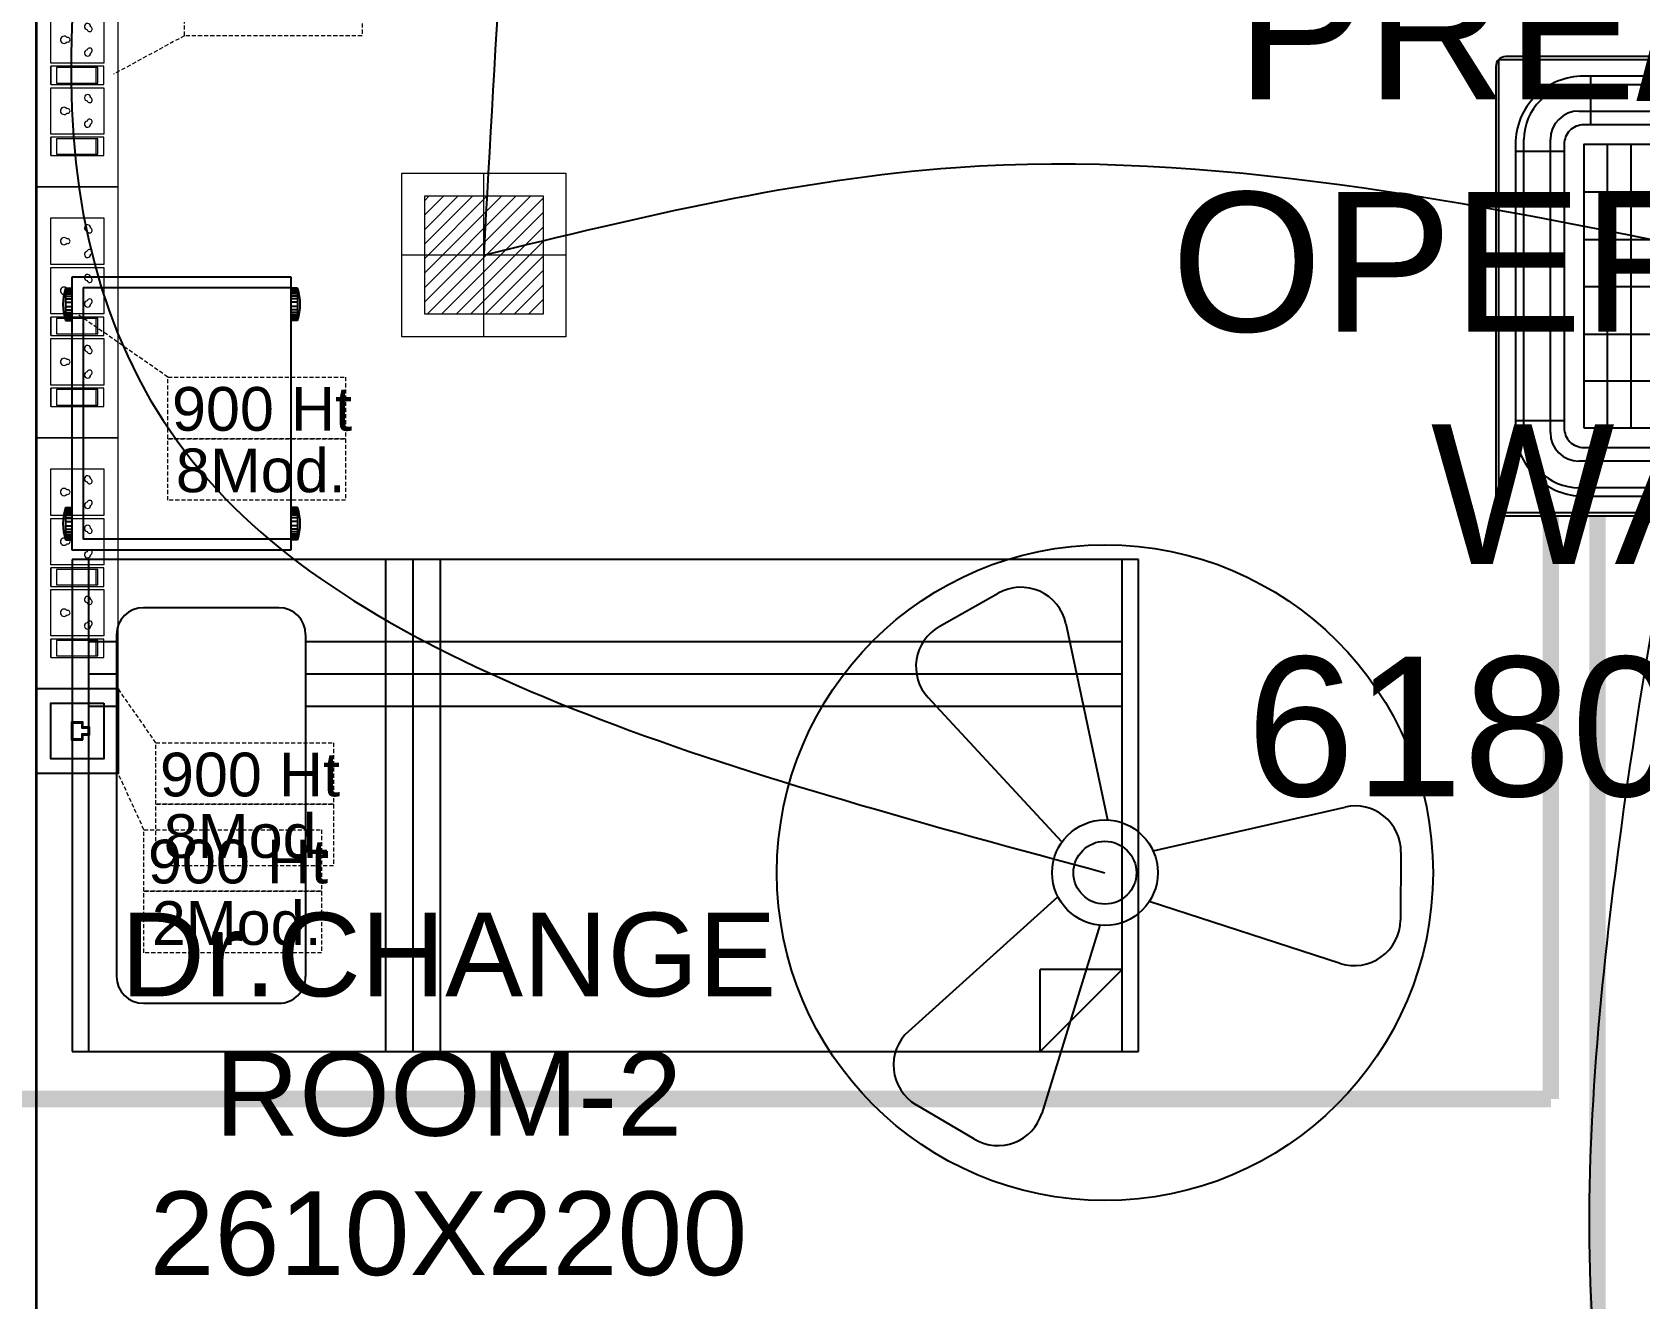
# Model space of a CAD drawing. Extents: x 3505867 to 3988380, y -625948 to -590408.
# Drawn here: x 3528232 to 3531172, y -611564 to -609246 of the extents above; entities that cross this region are included whole.
import ezdxf

# ---------------------------------------------------------------- set-up
doc = ezdxf.new("R2010")
doc.units = 0
doc.header["$LTSCALE"] = 6
doc.header["$MEASUREMENT"] = 0
doc.linetypes.add('1', pattern=[0])
doc.linetypes.add('DASHED2', pattern=[0.375, 0.25, -0.125])
doc.layers.get('0').update_dxf_attribs({"linetype": 'CONTINUOUS'})
for name, color, linetype in [('24W RAW POWER', 1, 'CONTINUOUS'), ('DIM', 7, 'CONTINUOUS'), ('ELE-1200MM CEILINGFAN', 6, 'CONTINUOUS'), ('ELE-8M 6-16A UPS SOCKET', 223, 'CONTINUOUS'), ('ELE.LAN POINT', 3, 'CONTINUOUS'), ('furniture', 33, 'CONTINUOUS'), ('LV.CC CEMARA', 66, 'CONTINUOUS'), ('MEP_HVAC_DRAIN_PIPE', 7, 'CONTINUOUS'), ('TEXT', 5, 'CONTINUOUS')]:
    doc.layers.add(name, color=color, linetype=linetype)
doc.layers.add('CFT_LOOPING', color=7, linetype='1', lineweight=0, true_color=0xd6d600)
for name, color, linetype, lineweight in [('ELE- DBS', 1, 'CONTINUOUS', 9), ('ELE-24W LED LIGHT', 1, 'CONTINUOUS', 18), ('ELE-2NOS OF 6-16 RAW POWER SOCKET', 1, 'CONTINUOUS', 20), ('ELE-3NOS 6-16A POWER SOCKET', 5, 'CONTINUOUS', 25), ('ELE. 2N0S OF 6-16 UPS SOCKETS', 191, 'CONTINUOUS', 15), ('ELE. DB', 1, 'CONTINUOUS', 9), ('HTL-AC UNIT', 5, 'CONTINUOUS', 25), ('MEP_HVAC_VRF_COPPER_PIPE', 6, 'CONTINUOUS', 9), ('WALL', 10, 'CONTINUOUS', 35)]:
    doc.layers.add(name, color=color, linetype=linetype, lineweight=lineweight)
doc.layers.add('ELE-LIGHTING WIRING', color=7, linetype='CONTINUOUS', true_color=0x63d7b6)
doc.styles.add('ARIAL', font='')
doc.styles.get("Standard").update_dxf_attribs({"font": 'SIMPLEX'})
doc.styles.get('ARIAL').set_extended_font_data('Arial')

# ---------------------------------------------------------------- blocks, each defined once
blk = doc.blocks.new('A$C45A5314D')
at = {"layer": 'furniture', "ltscale": 0.75}
for p, q in [((-1962.2, 946.4), (-1950, 946.4)), ((-1962.2, 946.4), (-1962.2, 887.3)), ((-1950, 467.5), (-1950, 967.5)), ((-1950, 967.5), (-1550, 967.5)), ((-1930.3, 947.8), (-1930.3, 487.2)), ((-1930.3, 947.8), (-1550, 947.8)), ((-1550, 967.5), (-1550, 467.5)), ((-1537.8, 946.4), (-1550, 946.4)), ((-1537.8, 946.4), (-1537.8, 887.3)), ((-1962.2, 887.3), (-1950, 887.3)), ((-1537.8, 887.3), (-1550, 887.3)), ((-1962.2, 545.4), (-1950, 545.4)), ((-1962.2, 545.4), (-1962.2, 486.3)), ((-1537.8, 545.4), (-1550, 545.4)), ((-1537.8, 545.4), (-1537.8, 486.3)), ((-1962.2, 486.3), (-1950, 486.3)), ((-1550, 487.2), (-1930.3, 487.2)), ((-1537.8, 486.3), (-1550, 486.3)), ((-1550, 467.5), (-1950, 467.5))]:
    blk.add_line(p, q, dxfattribs=at)
at = {"layer": 'furniture', "color": 8, "ltscale": 0.75}
for p, q in [((-1962.2, 945.5), (-1950, 945.5)), ((-1962.2, 944.4), (-1950, 944.4)), ((-1962.2, 943.2), (-1950, 943.2)), ((-1962.2, 941.5), (-1950, 941.5)), ((-1537.8, 945.5), (-1550, 945.5)), ((-1537.8, 944.4), (-1550, 944.4)), ((-1537.8, 943.2), (-1550, 943.2)), ((-1537.8, 941.5), (-1550, 941.5)), ((-1962.2, 939.2), (-1950, 939.2)), ((-1962.2, 936.2), (-1950, 936.2)), ((-1962.2, 932), (-1950, 932)), ((-1962.2, 927.1), (-1950, 927.1)), ((-1962.2, 920.9), (-1950, 920.9)), ((-1962.2, 912.9), (-1950, 912.9)), ((-1537.8, 939.2), (-1550, 939.2)), ((-1537.8, 936.2), (-1550, 936.2)), ((-1537.8, 932), (-1550, 932)), ((-1537.8, 927.1), (-1550, 927.1)), ((-1537.8, 920.9), (-1550, 920.9)), ((-1537.8, 912.9), (-1550, 912.9)), ((-1962.2, 906.7), (-1950, 906.7)), ((-1962.2, 901.8), (-1950, 901.8)), ((-1962.2, 897.6), (-1950, 897.6)), ((-1962.2, 894.6), (-1950, 894.6)), ((-1962.2, 892.3), (-1950, 892.3)), ((-1962.2, 890.6), (-1950, 890.6)), ((-1962.2, 889.4), (-1950, 889.4)), ((-1962.2, 888.2), (-1950, 888.2)), ((-1537.8, 906.7), (-1550, 906.7)), ((-1537.8, 901.8), (-1550, 901.8)), ((-1537.8, 897.6), (-1550, 897.6)), ((-1537.8, 894.6), (-1550, 894.6)), ((-1537.8, 892.3), (-1550, 892.3)), ((-1537.8, 890.6), (-1550, 890.6)), ((-1537.8, 889.4), (-1550, 889.4)), ((-1537.8, 888.2), (-1550, 888.2)), ((-1962.2, 544.5), (-1950, 544.5)), ((-1962.2, 543.4), (-1950, 543.4)), ((-1962.2, 542.2), (-1950, 542.2)), ((-1962.2, 540.4), (-1950, 540.4)), ((-1962.2, 538.1), (-1950, 538.1)), ((-1962.2, 535.2), (-1950, 535.2)), ((-1962.2, 531), (-1950, 531)), ((-1537.8, 544.5), (-1550, 544.5)), ((-1537.8, 543.4), (-1550, 543.4)), ((-1537.8, 542.2), (-1550, 542.2)), ((-1537.8, 540.4), (-1550, 540.4)), ((-1537.8, 538.1), (-1550, 538.1)), ((-1537.8, 535.2), (-1550, 535.2)), ((-1537.8, 531), (-1550, 531)), ((-1962.2, 526.1), (-1950, 526.1)), ((-1962.2, 519.9), (-1950, 519.9)), ((-1962.2, 511.9), (-1950, 511.9)), ((-1962.2, 505.7), (-1950, 505.7)), ((-1962.2, 500.7), (-1950, 500.7)), ((-1537.8, 526.1), (-1550, 526.1)), ((-1537.8, 519.9), (-1550, 519.9)), ((-1537.8, 511.9), (-1550, 511.9)), ((-1537.8, 505.7), (-1550, 505.7)), ((-1537.8, 500.7), (-1550, 500.7)), ((-1962.2, 496.6), (-1950, 496.6)), ((-1962.2, 493.6), (-1950, 493.6)), ((-1962.2, 491.3), (-1950, 491.3)), ((-1962.2, 489.6), (-1950, 489.6)), ((-1962.2, 488.4), (-1950, 488.4)), ((-1962.2, 487.2), (-1950, 487.2)), ((-1962.2, 486.3), (-1950, 486.3)), ((-1537.8, 496.6), (-1550, 496.6)), ((-1537.8, 493.6), (-1550, 493.6)), ((-1537.8, 491.3), (-1550, 491.3)), ((-1537.8, 489.6), (-1550, 489.6)), ((-1537.8, 488.4), (-1550, 488.4)), ((-1537.8, 487.2), (-1550, 487.2))]:
    blk.add_line(p, q, dxfattribs=at)
at = {"layer": 'furniture'}
for p, q in [((0, 450), (-1950, 450)), ((-1950, 450), (-1950, -450)), ((-1920.5, 450), (-1920.5, -450)), ((-1376.5, -450), (-1376.5, 450)), ((-1326.5, -450), (-1326.5, 450)), ((-1276.5, -450), (-1276.5, 450)), ((-29.5, -450), (-29.5, 450)), ((0, -450), (0, 450)), ((-1572.3, 361.9), (-1819.8, 361.9)), ((-1920.5, 300), (-1869, 300)), ((-1869, 312.7), (-1869, -312.7)), ((-1523.1, 312.7), (-1523.1, -312.7)), ((-1523.1, 300), (-29.5, 300)), ((-1920.5, 240.9), (-1869, 240.9)), ((-1523.1, 240.9), (-29.5, 240.9)), ((-1920.5, 181.9), (-1869, 181.9)), ((-1523.1, 181.9), (-29.5, 181.9)), ((-179.5, -450), (-29.5, -300)), ((-179.5, -450), (-179.5, -300)), ((-29.5, -300), (-179.5, -300)), ((-1819.8, -361.9), (-1572.3, -361.9)), ((-1950, -450), (0, -450))]:
    blk.add_line(p, q, dxfattribs=at)
at = {"layer": 'furniture', "ltscale": 0.75}
for centre, start, end in [((-1876, 916.9), 161.0754, 198.9247), ((-1624, 916.9), 341.0754, 18.9247), ((-1876, 515.9), 161.0754, 198.9247), ((-1624, 515.9), 341.0754, 18.9247)]:
    blk.add_arc(centre, 91.1, start, end, dxfattribs=at)
at = {"layer": 'furniture'}
for centre, start, end in [((-1819.8, 312.7), 90, 180), ((-1572.3, 312.7), 0, 90), ((-1819.8, -312.7), 180, 270), ((-1572.3, -312.7), 270, 0)]:
    blk.add_arc(centre, 49.2, start, end, dxfattribs=at)
blk = doc.blocks.new('CIVIL IVF')
at = {"layer": 'WALL', "color": 8, "linetype": 'ByBlock'}
blk.add_line((-15555, 6910.2), (-15555, 2300.2), dxfattribs=at)
at = {"layer": 'furniture', "color": 8, "linetype": 'Continuous', "rotation": 1.312676974619593e-05}
blk.add_blockref('A$C45A5314D', (-13539.1, 3277.5), dxfattribs=at)
at = {"layer": 'DIM', "color": 8, "attachment_point": 5, "style": 'ARIAL'}
for s, insert, char_height, width in [('PRE/POST \\POPERATIVE WARD\\P6180x6600', (-12460.2, 4057.9), 255, 2454.158), ('Dr.CHANGE\\PROOM-2\\P2610X2200', (-14801, 2748.8), 153, 1198.956)]:
    blk.add_mtext(s, dxfattribs=dict(at, insert=insert, char_height=char_height, width=width))
blk = doc.blocks.new('24w led light')
at = {"layer": 'ELE-24W LED LIGHT', "color": 1, "lineweight": 0}
for p, q in [((159, 159), (-160, 159)), ((-160, 159), (-160, -160)), ((-0.5, -160), (-0.5, 159)), ((159, -160), (159, 159)), ((114.5, 114.5), (-115.5, 114.5)), ((-115.5, 114.5), (-115.5, -115.5)), ((110.2, -115.5), (-115.5, 110.2)), ((114.5, -91.7), (-91.7, 114.5)), ((114.5, -63.5), (-63.5, 114.5)), ((114.5, -35.3), (-35.3, 114.5)), ((114.5, -7.1), (-7.1, 114.5)), ((114.5, 21.1), (21.1, 114.5)), ((114.5, 49.3), (49.3, 114.5)), ((114.5, 77.5), (77.5, 114.5)), ((114.5, 105.7), (105.7, 114.5)), ((114.5, -115.5), (114.5, 114.5)), ((82, -115.5), (-115.5, 82)), ((53.8, -115.5), (-115.5, 53.8)), ((25.6, -115.5), (-115.5, 25.6)), ((-160, -0.5), (159, -0.5)), ((-2.6, -115.5), (-115.5, -2.6)), ((-30.8, -115.5), (-115.5, -30.8)), ((-59, -115.5), (-115.5, -59)), ((-87.2, -115.5), (-115.5, -87.2)), ((-115.4, -115.5), (-115.5, -115.4)), ((-115.5, -115.5), (114.5, -115.5)), ((-160, -160), (159, -160))]:
    blk.add_line(p, q, dxfattribs=at)
blk = doc.blocks.new('A$C07FB25EA')
at = {"layer": 'ELE-1200MM CEILINGFAN', "color": 3}
for p, q in [((6.533, 13.367), (9.467, 11.641)), ((0.256, 2.637), (3.168, 12.074)), ((9.838, 7.944), (2.359, 1.207)), ((-11.798, 4.548), (-2.225, 1.439)), ((-14.843, -1.026), (-14.815, 2.378)), ((-2.412, -1.097), (-12.041, -3.293)), ((2.156, -1.54), (8.872, -8.781)), ((1.96, -12.492), (-0.134, -2.646)), ((8.31, -12.341), (5.348, -14.019))]:
    blk.add_line(p, q, dxfattribs=at)
at = {"layer": 'ELE-1200MM CEILINGFAN', "color": 5, "ltscale": 10}
blk.add_circle((0, 0), 16.449, dxfattribs=at)
at = {"layer": 'ELE-1200MM CEILINGFAN', "color": 3}
for radius in [2.65, 1.578]:
    blk.add_circle((0, 0), radius, dxfattribs=at)
for centre, start, end in [((5.365, 11.383), 59.52805, 162.52285), ((8.299, 9.656), 311.94933, 59.52805), ((-12.512, 2.359), 71.94933, 179.52805), ((-12.54, -1.045), 179.52805, 282.52285), ((7.175, -10.337), 299.52805, 42.52285), ((4.213, -12.015), 191.94933, 299.52805)]:
    blk.add_arc(centre, 2.303, start, end, dxfattribs=at)
blk = doc.blocks.new('WDD')
at = {"layer": 'ELE-LIGHTING WIRING', "linetype": 'ByBlock'}
for points in [[(19322.8, 7225, 0), (18595.6, 3604.1, 0), (20204.7, 2919.4, 0)], [(19322.8, 7225, 0), (19142.5, 5250.8), (19068.4, 4050, 0)], [(19322.8, 7225, 0), (20610.7, 5469.1), (22476.3, 2949.5, 0)], [(19068.9, 4049.5, 0), (19931.8, 4209.7), (21339.5, 4050.5, 0)], [(21339.5, 4050.5, 0), (21137.6, 2917.9), (21320.9, 1480), (22999.7, 1624.4), (23611.6, 1850, 0)]]:
    blk.add_spline(points, degree=3, dxfattribs=at)
at = {"layer": 'ELE-LIGHTING WIRING', "color": 254, "linetype": 'ByBlock'}
blk.add_spline([(19540.1, 7225, 0), (21260.3, 5200.9), (23612.1, 4049.5, 0)], degree=3, dxfattribs=at)
at = {"layer": '24W RAW POWER', "lineweight": 9, "xscale": -0.9404388715045132, "yscale": 0.9404388715045132, "zscale": 0.9404388715045132}
blk.add_blockref('24w led light', (19068.4, 4050, 0), dxfattribs=at)
at = {"layer": 'ELE-1200MM CEILINGFAN', "color": 7, "ltscale": 8, "xscale": 36.47592107175105, "yscale": 36.47592107175105, "zscale": 36.47592107175105, "rotation": 180}
blk.add_blockref('A$C07FB25EA', (20204.7, 2919.4, 0), dxfattribs=at)
blk = doc.blocks.new('543WYH')
at = {"layer": 'ELE-2NOS OF 6-16 RAW POWER SOCKET', "color": 30, "linetype": 'ByBlock'}
for p, q in [((-123.5, -57), (-123.5, -90.8)), ((-26.5, -57), (-123.5, -57)), ((-26.5, -57), (-123.5, -57)), ((-26.5, -57), (-26.5, -90.8)), ((-26.5, -90.8), (-26.5, -57)), ((-113, -59.8), (-113, -88)), ((-37, -59.8), (-113, -59.8)), ((-113, -88), (-37, -88)), ((-109.6, -59.8), (-109.6, -88)), ((-37, -88), (-37, -59.8)), ((-123.5, -90.8), (-26.5, -90.8)), ((-123.5, -96.4), (-26.5, -96.4)), ((-123.5, -181.4), (-123.5, -96.4)), ((-26.5, -96.4), (-26.5, -181.4)), ((-26.5, -181.4), (-123.5, -181.4)), ((-123.5, -187.1), (-123.5, -220.9)), ((-26.5, -187.1), (-123.5, -187.1)), ((-26.5, -187.1), (-123.5, -187.1)), ((-113, -189.9), (-113, -218)), ((-37, -189.9), (-113, -189.9)), ((-109.6, -189.9), (-109.6, -218)), ((-37, -218), (-37, -189.9)), ((-26.5, -187.1), (-26.5, -220.9)), ((-26.5, -220.9), (-26.5, -187.1)), ((-123.5, -220.9), (-26.5, -220.9)), ((-123.5, -311.5), (-123.5, -226.5)), ((-123.5, -226.5), (-26.5, -226.5)), ((-113, -218), (-37, -218)), ((-26.5, -226.5), (-26.5, -311.5)), ((-26.5, -311.5), (-123.5, -311.5)), ((-123.5, -402.2), (-123.5, -317.1)), ((-123.5, -317.1), (-26.5, -317.1)), ((-26.5, -317.1), (-26.5, -402.2)), ((-26.5, -402.2), (-123.5, -402.2))]:
    blk.add_line(p, q, dxfattribs=at)
blk.add_lwpolyline([(-150, 0), (-150, -459.1), (0, -459.1), (0, 0)], close=True, dxfattribs=at)
for centre, radius, start, end in [((-97.9, -119.2), 4.6, 112.6838, 345.0951), ((-93.9, -114.7), 5.7, 275.2689, 182.51), ((-57.7, -138.9), 4.22, 71.4031, 288.5969), ((-51, -138.9), 6.62, 217.1584, 142.8416), ((-97.9, -158.6), 4.6, 14.9049, 247.3162), ((-93.9, -163.1), 5.7, 177.49, 84.7311), ((-97.9, -249.3), 4.6, 112.6838, 345.0951), ((-93.9, -244.8), 5.7, 275.2689, 182.51), ((-51, -269), 6.62, 217.1584, 142.8416), ((-97.9, -288.7), 4.6, 14.9049, 247.3162), ((-93.9, -293.2), 5.7, 177.49, 84.7311), ((-57.7, -269), 4.22, 71.4031, 288.5969), ((-97.9, -339.9), 4.6, 112.6838, 345.0951), ((-93.9, -335.4), 5.7, 275.2689, 182.51), ((-97.9, -379.4), 4.6, 14.9049, 247.3162), ((-93.9, -383.9), 5.7, 177.49, 84.7311), ((-57.7, -359.7), 4.22, 71.4031, 288.5969), ((-51, -359.7), 6.62, 217.1584, 142.8416)]:
    blk.add_arc(centre, radius, start, end, dxfattribs=at)
blk = doc.blocks.new('543E')
at = {"layer": 'ELE. 2N0S OF 6-16 UPS SOCKETS', "color": 72, "linetype": 'ByBlock'}
for p, q in [((-123.5, -57), (-123.5, -90.8)), ((-26.5, -57), (-123.5, -57)), ((-26.5, -57), (-123.5, -57)), ((-26.5, -57), (-26.5, -90.8)), ((-26.5, -90.8), (-26.5, -57)), ((-113, -59.8), (-113, -88)), ((-37, -59.8), (-113, -59.8)), ((-113, -88), (-37, -88)), ((-109.6, -59.8), (-109.6, -88)), ((-37, -88), (-37, -59.8)), ((-123.5, -90.8), (-26.5, -90.8)), ((-123.5, -96.4), (-26.5, -96.4)), ((-123.5, -181.4), (-123.5, -96.4)), ((-26.5, -96.4), (-26.5, -181.4)), ((-26.5, -181.4), (-123.5, -181.4)), ((-123.5, -187.1), (-123.5, -220.9)), ((-26.5, -187.1), (-123.5, -187.1)), ((-26.5, -187.1), (-123.5, -187.1)), ((-113, -189.9), (-113, -218)), ((-37, -189.9), (-113, -189.9)), ((-109.6, -189.9), (-109.6, -218)), ((-37, -218), (-37, -189.9)), ((-26.5, -187.1), (-26.5, -220.9)), ((-26.5, -220.9), (-26.5, -187.1)), ((-123.5, -220.9), (-26.5, -220.9)), ((-123.5, -311.5), (-123.5, -226.5)), ((-123.5, -226.5), (-26.5, -226.5)), ((-113, -218), (-37, -218)), ((-26.5, -226.5), (-26.5, -311.5)), ((-26.5, -311.5), (-123.5, -311.5)), ((-123.5, -402.2), (-123.5, -317.1)), ((-123.5, -317.1), (-26.5, -317.1)), ((-26.5, -317.1), (-26.5, -402.2)), ((-26.5, -402.2), (-123.5, -402.2))]:
    blk.add_line(p, q, dxfattribs=at)
blk.add_lwpolyline([(-150, 0), (-150, -459.1), (0, -459.1), (0, 0)], close=True, dxfattribs=at)
for centre, radius, start, end in [((-97.9, -119.2), 4.6, 112.6838, 345.0951), ((-93.9, -114.7), 5.7, 275.2689, 182.51), ((-57.7, -138.9), 4.22, 71.4031, 288.5969), ((-51, -138.9), 6.62, 217.1584, 142.8416), ((-97.9, -158.6), 4.6, 14.9049, 247.3162), ((-93.9, -163.1), 5.7, 177.49, 84.7311), ((-97.9, -249.3), 4.6, 112.6838, 345.0951), ((-93.9, -244.8), 5.7, 275.2689, 182.51), ((-51, -269), 6.62, 217.1584, 142.8416), ((-97.9, -288.7), 4.6, 14.9049, 247.3162), ((-93.9, -293.2), 5.7, 177.49, 84.7311), ((-57.7, -269), 4.22, 71.4031, 288.5969), ((-97.9, -339.9), 4.6, 112.6838, 345.0951), ((-93.9, -335.4), 5.7, 275.2689, 182.51), ((-97.9, -379.4), 4.6, 14.9049, 247.3162), ((-93.9, -383.9), 5.7, 177.49, 84.7311), ((-57.7, -359.7), 4.22, 71.4031, 288.5969), ((-51, -359.7), 6.62, 217.1584, 142.8416)]:
    blk.add_arc(centre, radius, start, end, dxfattribs=at)
blk = doc.blocks.new('SFDS')
at = {"layer": 'CFT_LOOPING', "color": 7, "linetype": 'DASHED2', "ltscale": 5}
for p, q in [((18521.1, 4450.7), (18391.1, 4380.1)), ((18490.9, 3826), (18325, 3941.7)), ((18468.9, 3157), (18400, 3256.1))]:
    blk.add_line(p, q, dxfattribs=at)
for points in [[(18521.1, 4563.2), (18845.9, 4563.2), (18845.9, 4450.7), (18521.1, 4450.7)], [(18490.9, 3826), (18815.7, 3826), (18815.7, 3713.5), (18490.9, 3713.5)], [(18490.9, 3713.5), (18815.7, 3713.5), (18815.7, 3601), (18490.9, 3601)], [(18468.9, 3157), (18793.7, 3157), (18793.7, 3044.5), (18468.9, 3044.5)], [(18468.9, 3044.5), (18793.7, 3044.5), (18793.7, 2932), (18468.9, 2932)]]:
    blk.add_lwpolyline(points, close=True, dxfattribs=at)
at = {"layer": 'ELE-3NOS 6-16A POWER SOCKET', "color": 254, "linetype": 'ByBlock', "rotation": 180}
blk.add_blockref('543WYH', (18250, 4174.3), dxfattribs=at)
at = {"layer": 'ELE-8M 6-16A UPS SOCKET', "color": 254, "linetype": 'ByBlock', "rotation": 180}
for p in [(18250, 3715.2), (18250, 3256.1)]:
    blk.add_blockref('543E', p, dxfattribs=at)
at = {"layer": 'TEXT', "color": 7, "char_height": 80, "attachment_point": 1}
for s, insert, width in [('\\A1;{\\fArial|b0|i0|c0|p34;900 Ht\\P}', (18498.3, 3808), 8957.987), ('\\A1;{\\fArial|b0|i0|c0|p34;8Mod.\\P}', (18505.4, 3695.5), 352.575), ('\\A1;{\\fArial|b0|i0|c0|p34;900 Ht\\P}', (18476.3, 3139), 8957.987), ('\\A1;{\\fArial|b0|i0|c0|p34;8Mod.\\P}', (18483.3, 3026.5), 352.575)]:
    blk.add_mtext(s, dxfattribs=dict(at, insert=insert, width=width))
blk = doc.blocks.new('Voice')
at = {"layer": 'ELE.LAN POINT', "color": 6}
for points in [[(0, -31.8), (127.9, -31.8), (127.9, 92), (0, 92)], [(21.9, -10), (106, -10), (106, 70.1), (21.9, 70.1)], [(77.3, 21.4), (69.7, 21.4), (69.7, 11.7), (58.1, 11.7), (58.1, 21.4), (50.6, 21.4), (50.6, 38.7), (77.3, 38.7)], [(75.9, 22.8), (68.4, 22.8), (68.4, 13), (59.5, 13), (59.5, 22.8), (52, 22.8), (52, 37.4), (75.9, 37.4)]]:
    blk.add_lwpolyline(points, close=True, dxfattribs=at)
blk = doc.blocks.new('EFRWR')
at = {"layer": 'CFT_LOOPING', "color": 7, "linetype": 'DASHED2', "ltscale": 5}
blk.add_line((18447, 2997.9), (18400, 3101.2), dxfattribs=at)
for points in [[(18447, 2997.9), (18771.8, 2997.9), (18771.8, 2885.4), (18447, 2885.4)], [(18447, 2885.4), (18771.8, 2885.4), (18771.8, 2772.9), (18447, 2772.9)]]:
    blk.add_lwpolyline(points, close=True, dxfattribs=at)
at = {"layer": 'ELE.LAN POINT', "color": 7, "xscale": -1.211286963933217, "yscale": 1.211286963933217, "zscale": 1.211286963933217, "rotation": 89.9999999999998}
blk.add_blockref('Voice', (18361.4, 3256.1), dxfattribs=at)
at = {"layer": 'TEXT', "color": 7, "char_height": 80, "attachment_point": 1}
for s, insert, width in [('\\A1;{\\fArial|b0|i0|c0|p34;900 Ht\\P}', (18454.4, 2979.8), 8957.987), ('\\A1;{\\fArial|b0|i0|c0|p34;2Mod.\\P}', (18461.4, 2867.3), 352.575)]:
    blk.add_mtext(s, dxfattribs=dict(at, insert=insert, width=width))
blk = doc.blocks.new('CASSETTE UNIT - 3TR')
at = {"layer": 'HTL-AC UNIT', "color": 3}
for p, q in [((953753.2, -137420.8), (954583.3, -137420.8)), ((953753.2, -138250.3), (953753.2, -137420.8)), ((954583.3, -137420.8), (954583.3, -138250.3)), ((953951.9, -138095), (953951.9, -137576.1)), ((953995.2, -138095), (953995.2, -137576.1)), ((954038.4, -138095), (954038.4, -137576.1)), ((954081.7, -138095), (954081.7, -137576.1)), ((954124.9, -138095), (954124.9, -137576.1)), ((954168.2, -138095), (954168.2, -137576.1)), ((954211.4, -138095), (954211.4, -137576.1)), ((954254.8, -138095), (954254.8, -137576.1)), ((954298.1, -138095), (954298.1, -137576.1)), ((954341.3, -138095), (954341.3, -137576.1)), ((954384.6, -138095), (954384.6, -137576.1)), ((954428, -137663.5), (953908.5, -137663.5)), ((953908.5, -137750), (954428, -137750)), ((954428, -137836.5), (953908.5, -137836.5)), ((953908.5, -137923.1), (954428, -137923.1)), ((954428, -138009.6), (953908.5, -138009.6)), ((954583.3, -138250.3), (953753.2, -138250.3))]:
    blk.add_line(p, q, dxfattribs=at)
at = {"layer": 'HTL-AC UNIT', "color": 8}
for p, q in [((953921.7, -137540.4), (953921.7, -137451.2)), ((954414.8, -137540.4), (954414.8, -137451.2)), ((953872.8, -137589.3), (953783.6, -137589.3)), ((954463.7, -137589.3), (954552.9, -137589.3)), ((953872.8, -138081.8), (953783.6, -138081.8)), ((954463.7, -138081.8), (954552.9, -138081.8)), ((953921.7, -138130.7), (953921.7, -138219.9)), ((954414.8, -138130.7), (954414.8, -138219.9))]:
    blk.add_line(p, q, dxfattribs=at)
at = {"layer": 'HTL-AC UNIT', "color": 1}
for p, q in [((953899.9, -137466.7), (954436.6, -137466.7)), ((953899.9, -137515.2), (954436.6, -137515.2)), ((953799.1, -138103.6), (953799.1, -137567.5)), ((953847.6, -138103.6), (953847.6, -137567.5)), ((954488.9, -137567.5), (954488.9, -138103.6)), ((954537.4, -138103.6), (954537.4, -137567.5)), ((954436.6, -138155.9), (953899.9, -138155.9)), ((954436.6, -138204.4), (953899.9, -138204.4))]:
    blk.add_line(p, q, dxfattribs=at)
at = {"layer": 'HTL-AC UNIT', "color": 3}
blk.add_lwpolyline([(953765.8, -138255.6), (954570.7, -138255.6, 0.414214), (954588.5, -138237.7), (954588.5, -137433.4, 0.414214), (954570.7, -137415.6), (953765.8, -137415.6, 0.414214), (953747.9, -137433.4), (953747.9, -138237.7, 0.414214)], format="xyb", close=True, dxfattribs=at)
at = {"layer": 'HTL-AC UNIT', "color": 8}
for points in [[(953908.5, -138219.9), (954428, -138219.9, 0.414214), (954552.9, -138095), (954552.9, -137576.1, 0.414214), (954428, -137451.2), (953908.5, -137451.2, 0.414214), (953783.6, -137576.1), (953783.6, -138095, 0.414214)], [(953908.5, -138130.7), (954428, -138130.7, 0.414214), (954463.7, -138095), (954463.7, -137576.1, 0.414214), (954428, -137540.4), (953908.5, -137540.4, 0.414214), (953872.8, -137576.1), (953872.8, -138095, 0.414214)]]:
    blk.add_lwpolyline(points, format="xyb", close=True, dxfattribs=at)
blk.add_lwpolyline([(953908.5, -138095), (954428, -138095), (954428, -137576.1), (953908.5, -137576.1)], close=True, dxfattribs=at)
at = {"layer": 'HTL-AC UNIT', "color": 1}
for centre, radius, start, end in [((953899.9, -137567.5), 100.7, 90, 180), ((954436.6, -137567.5), 100.7, 0, 90), ((953899.9, -137567.5), 52.3, 90, 180), ((954436.6, -137567.5), 52.3, 0, 90), ((953899.9, -138103.6), 100.7, 180, 270), ((953899.9, -138103.6), 52.3, 180, 270), ((954436.6, -138103.6), 52.3, 270, 0), ((954436.6, -138103.6), 100.7, 270, 0)]:
    blk.add_arc(centre, radius, start, end, dxfattribs=at)
blk = doc.blocks.new('DAD')
at = {"layer": 'MEP_HVAC_DRAIN_PIPE', "linetype": 'ByBlock', "const_width": 30}
blk.add_lwpolyline([(21105.7, 3572.5), (21105.7, 1910.7), (18738.5, 1910.7)], dxfattribs=at)
at = {"layer": 'MEP_HVAC_VRF_COPPER_PIPE', "color": 6, "linetype": 'ByBlock', "const_width": 30}
for points, elevation in [([(21020.3, 2505.3), (21020.3, 3572.5)], 0), ([(21020.3, 2505.3), (13134.2, 2505.3)], -50615.4)]:
    blk.add_lwpolyline(points, dxfattribs=dict(at, elevation=elevation))
at = {"layer": 'HTL-AC UNIT'}
blk.add_blockref('CASSETTE UNIT - 3TR', (-932828.2, 141828.1), dxfattribs=at)

msp = doc.modelspace()

# ---------------------------------------------------------------- block references
at = {"linetype": 'ByBlock'}
msp.add_blockref('CIVIL IVF', (3543794, -613938.4), dxfattribs=at)
at = {"layer": 'ELE- DBS', "color": 0, "linetype": 'ByBlock'}
msp.add_blockref('SFDS', (3509989, -613703.2), dxfattribs=at)
at = {"layer": 'ELE. DB', "color": 0, "linetype": 'ByBlock'}
msp.add_blockref('WDD', (3509989, -613703.2), dxfattribs=at)
at = {"layer": 'HTL-AC UNIT', "color": 0, "linetype": 'ByBlock'}
msp.add_blockref('DAD', (3509989, -613703.2), dxfattribs=at)
at = {"layer": 'LV.CC CEMARA', "color": 0, "linetype": 'ByBlock'}
msp.add_blockref('EFRWR', (3509989, -613703.2), dxfattribs=at)

doc.saveas('drawing.dxf')
